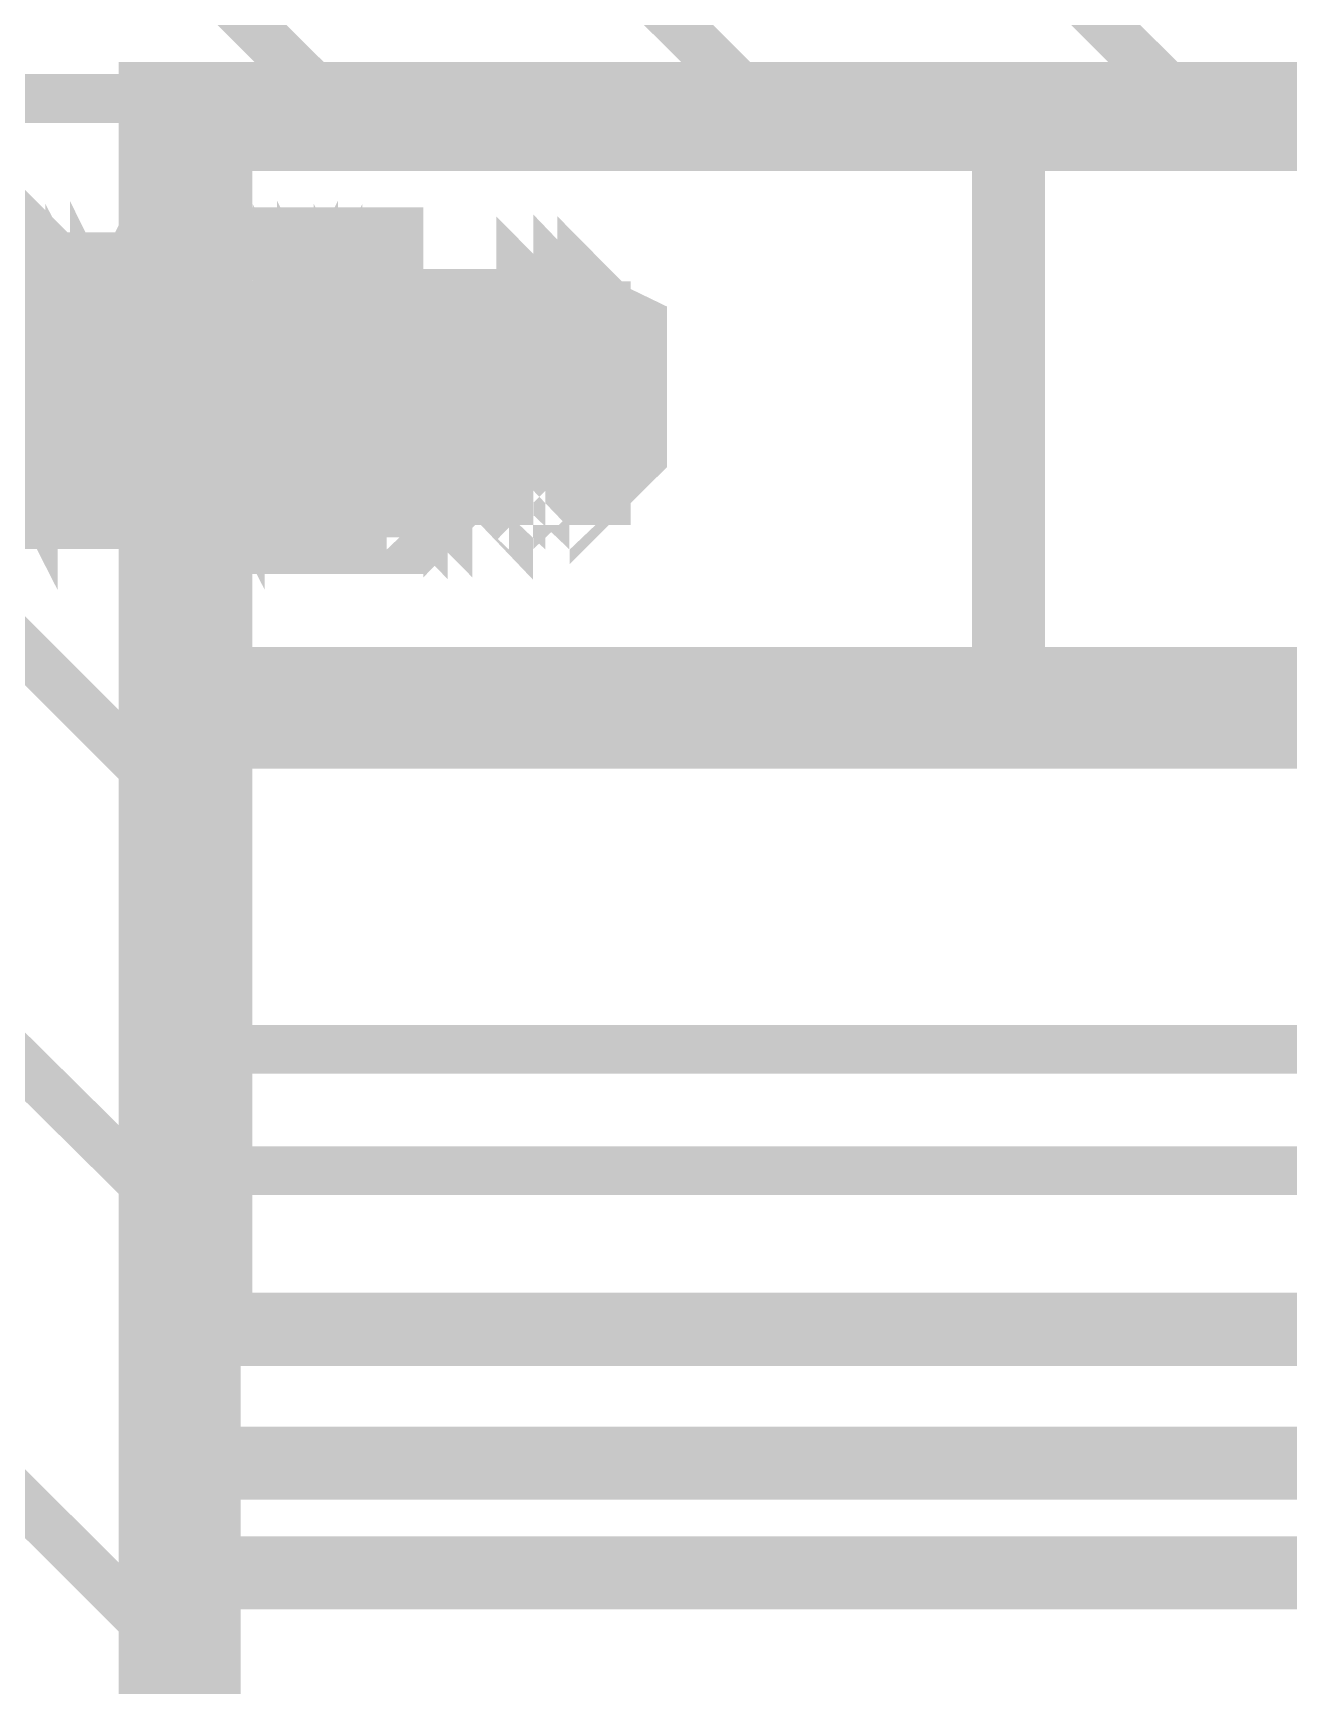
# Model space of a CAD drawing. Extents: x 0.1 to 11.6, y 0.3 to 16.2.
# Drawn here: x 5.2683 to 5.44, y 13.5612 to 13.7872 of the extents above; entities that cross this region are included whole.
import ezdxf

# ---------------------------------------------------------------- set-up
doc = ezdxf.new("R2010")
doc.units = 0
doc.header["$MEASUREMENT"] = 0

msp = doc.modelspace()

# ---------------------------------------------------------------- linework, layer by layer
at = {"color": 254, "const_width": 0.00667}
for points in [[(5.26167, 13.7783), (7.47999, 13.7783), (7.47999, 14.1017), (4.96001, 14.1017), (4.96001, 12.725), (7.47999, 12.725), (7.47999, 13.0483), (5.26167, 13.0483)], [(5.30832, 13.7783), (4.98335, 14.1017)], [(5.36664, 13.7783), (5.04167, 14.1017)], [(5.42503, 13.7783), (5.09999, 14.1017)], [(5.285, 13.7433), (4.96001, 14.0683)], [(5.285, 13.685), (4.96001, 14.01)], [(5.285, 13.6283), (4.96001, 13.95)], [(5.285, 13.5684), (4.96001, 13.8933)], [(7.47999, 13.0483), (5.285, 13.0483), (5.285, 13.7783), (7.47999, 13.7783)]]:
    msp.add_lwpolyline(points, dxfattribs=at)
at = {"color": 0}
for points, const_width in [([(9.14501, 13.7783), (5.29167, 13.7783), (5.285, 13.7783), (5.285, 13.6983), (5.285, 13.13), (5.29167, 13.13), (5.29167, 13.0483), (9.14501, 13.0483)], 0.01), ([(5.29167, 13.7783), (5.29167, 13.6983), (5.285, 13.6983)], 0.01), ([(5.29167, 13.7783), (5.29167, 13.7767), (5.29167, 13.775), (5.29167, 13.7733), (5.29167, 13.77), (5.29497, 13.77)], 0.00667), ([(5.29497, 13.6983), (5.29497, 13.77), (5.29497, 13.7733), (5.29497, 13.775), (5.29335, 13.7767), (5.29167, 13.7783)], 0.00667), ([(5.29497, 13.77), (5.29335, 13.7717), (5.29335, 13.7733), (5.29167, 13.7733), (5.29167, 13.775)], 0.00667), ([(9.14833, 13.7717), (5.51335, 13.7717), (5.50999, 13.7717), (5.29167, 13.7717), (5.29335, 13.7717), (5.29497, 13.77)], 0.00667), ([(5.40001, 13.7717), (5.40001, 13.69)], 0.00667), ([(5.40332, 13.7717), (5.40332, 13.69)], 0.00667), ([(5.26497, 13.7416), (5.26665, 13.7367), (5.26665, 13.7317), (5.26665, 13.7283), (5.26665, 13.725), (5.26665, 13.7283), (5.26833, 13.7317), (5.26833, 13.7367), (5.26833, 13.7416), (5.26833, 13.7467), (5.26833, 13.75), (5.27001, 13.75), (5.27001, 13.7467), (5.27001, 13.7416), (5.27001, 13.7367), (5.27001, 13.7317), (5.27001, 13.7283), (5.27001, 13.725), (5.27165, 13.725), (5.27165, 13.7283), (5.27165, 13.7317), (5.27165, 13.7367), (5.27165, 13.7416), (5.27333, 13.7467), (5.27333, 13.75), (5.27333, 13.7467), (5.27333, 13.7416), (5.27333, 13.7367), (5.27501, 13.7317), (5.27501, 13.7283), (5.27501, 13.725), (5.27501, 13.7283), (5.27501, 13.7317), (5.27669, 13.7367), (5.27669, 13.7416), (5.27669, 13.7467), (5.27669, 13.75), (5.27832, 13.7467), (5.27832, 13.7416), (5.27832, 13.7367), (5.27832, 13.7317), (5.27832, 13.7283), (5.27832, 13.725), (5.28, 13.725), (5.28, 13.7283), (5.28, 13.7317), (5.28, 13.7367), (5.28, 13.7416), (5.28, 13.7467), (5.28168, 13.75), (5.28168, 13.7467), (5.28168, 13.7416), (5.28168, 13.7367), (5.28168, 13.7317), (5.28331, 13.7283), (5.28331, 13.725), (5.28331, 13.7283), (5.28331, 13.7317), (5.285, 13.7367), (5.285, 13.7416), (5.285, 13.7467), (5.285, 13.75), (5.285, 13.7467), (5.28668, 13.7416), (5.28668, 13.7367), (5.28668, 13.7317), (5.28668, 13.7283), (5.28668, 13.725), (5.28836, 13.7283), (5.28836, 13.7317), (5.28836, 13.7367), (5.28836, 13.7416), (5.28836, 13.7467), (5.28836, 13.75), (5.28999, 13.75), (5.28999, 13.7467), (5.28999, 13.7416), (5.28999, 13.7367), (5.28999, 13.7317), (5.28999, 13.7283), (5.29167, 13.725), (5.29167, 13.7283), (5.29167, 13.7317), (5.29167, 13.7367), (5.29335, 13.7416), (5.29335, 13.7467), (5.29335, 13.75), (5.29335, 13.7467), (5.29335, 13.7416), (5.29497, 13.7367), (5.29497, 13.7317), (5.29497, 13.7283), (5.29497, 13.725), (5.29665, 13.7283), (5.29665, 13.7317), (5.29665, 13.7367), (5.29665, 13.7416), (5.29665, 13.7467), (5.29665, 13.75), (5.29833, 13.75), (5.29833, 13.7467), (5.29833, 13.7416), (5.29833, 13.7367), (5.29833, 13.7317), (5.29833, 13.7283), (5.29833, 13.725), (5.30003, 13.725), (5.30003, 13.7283), (5.30003, 13.7317), (5.30003, 13.7367), (5.30003, 13.7416), (5.30165, 13.7467), (5.30165, 13.75), (5.30165, 13.7467), (5.30165, 13.7416), (5.30165, 13.7367), (5.30333, 13.7317), (5.30333, 13.7283), (5.30333, 13.725), (5.30333, 13.7283), (5.30501, 13.7317), (5.30501, 13.7367), (5.30501, 13.7416), (5.30501, 13.7467), (5.30501, 13.75), (5.30664, 13.7467), (5.30664, 13.7416), (5.30664, 13.7367), (5.30664, 13.7317), (5.30664, 13.7283), (5.30664, 13.725), (5.30832, 13.725), (5.30832, 13.7283), (5.30832, 13.7317), (5.30832, 13.7367), (5.30832, 13.7416), (5.30832, 13.7467), (5.31, 13.75), (5.31, 13.7467), (5.31, 13.7416), (5.31, 13.7367), (5.31, 13.7317), (5.31168, 13.7283), (5.31168, 13.725), (5.31168, 13.7283), (5.31168, 13.7317), (5.31332, 13.7367), (5.31332, 13.7416), (5.31332, 13.7467), (5.31332, 13.75), (5.31332, 13.7467), (5.315, 13.7416), (5.315, 13.7367), (5.315, 13.7317), (5.315, 13.7283), (5.315, 13.725), (5.31668, 13.725), (5.31668, 13.7283), (5.31668, 13.7317), (5.31668, 13.7367), (5.31668, 13.7416), (5.31668, 13.7467), (5.31668, 13.75), (5.31836, 13.75)], 0.00667), ([(5.29167, 13.725), (5.29167, 13.7283), (5.29167, 13.7317), (5.29167, 13.7367), (5.28999, 13.7416), (5.28999, 13.7467), (5.28999, 13.75), (5.28999, 13.7467), (5.28999, 13.7416), (5.28836, 13.7367), (5.28836, 13.7333), (5.28836, 13.73), (5.28836, 13.7283), (5.28836, 13.725), (5.28836, 13.7283), (5.28668, 13.7317), (5.28668, 13.7367), (5.28668, 13.7416), (5.28668, 13.7467), (5.28668, 13.75), (5.285, 13.75), (5.285, 13.7467), (5.285, 13.7416), (5.285, 13.7367), (5.285, 13.7333), (5.285, 13.73), (5.285, 13.7283), (5.285, 13.725), (5.28331, 13.725), (5.28331, 13.7283), (5.28331, 13.7317), (5.28331, 13.7367), (5.28331, 13.7416), (5.28168, 13.7467), (5.28168, 13.75), (5.28168, 13.7467), (5.28168, 13.7416), (5.28168, 13.7367), (5.28, 13.7333), (5.28, 13.73), (5.28, 13.7283), (5.28, 13.725), (5.28, 13.7283), (5.27832, 13.7317), (5.27832, 13.7367), (5.27832, 13.7416), (5.27832, 13.7467), (5.27832, 13.75), (5.27669, 13.7467), (5.27669, 13.7416), (5.27669, 13.7367), (5.27669, 13.7333), (5.27669, 13.73), (5.27669, 13.7283), (5.27669, 13.725), (5.27501, 13.725), (5.27501, 13.7283), (5.27501, 13.7317), (5.27501, 13.7367), (5.27501, 13.7416), (5.27501, 13.7467), (5.27333, 13.75), (5.27333, 13.7467), (5.27333, 13.7416), (5.27333, 13.7367), (5.27333, 13.7333), (5.27165, 13.73), (5.27165, 13.7283), (5.27165, 13.725), (5.27165, 13.7283), (5.27165, 13.7317), (5.27001, 13.7367), (5.27001, 13.7416), (5.27001, 13.7467), (5.27001, 13.75), (5.27001, 13.7467), (5.26833, 13.7416), (5.26833, 13.7367), (5.26833, 13.7333), (5.26833, 13.73), (5.26833, 13.7283), (5.26833, 13.725), (5.26665, 13.7283), (5.26665, 13.7317), (5.26665, 13.7367), (5.26665, 13.7416), (5.26665, 13.7467), (5.26665, 13.75), (5.26497, 13.75)], 0.00667), ([(5.29167, 13.7584), (5.29335, 13.7584), (5.31668, 13.7584), (5.31668, 13.7533), (5.31668, 13.7483), (5.31668, 13.745), (5.31668, 13.7433), (5.31668, 13.74), (5.31668, 13.7383), (5.31668, 13.735), (5.31668, 13.7333), (5.31668, 13.73), (5.31668, 13.7283), (5.31668, 13.7267), (5.31836, 13.725), (5.31999, 13.725)], 0.01), ([(5.31668, 13.7584), (5.31668, 13.7567), (5.31668, 13.755), (5.31668, 13.7533), (5.31668, 13.7517), (5.31668, 13.75), (5.31668, 13.7483), (5.31668, 13.7433), (5.31668, 13.7383), (5.31668, 13.7333), (5.31668, 13.7283), (5.31668, 13.7233), (5.31668, 13.7183), (5.29335, 13.7183), (5.29167, 13.7233), (5.29167, 13.7283), (5.29167, 13.7333), (5.29335, 13.7383), (5.31668, 13.7383)], 0.01), ([(5.29335, 13.7584), (5.29167, 13.7533), (5.29167, 13.7483), (5.29167, 13.7433), (5.29335, 13.7383)], 0.01), ([(5.31836, 13.75), (5.31836, 13.7467), (5.31836, 13.7416), (5.31668, 13.7367), (5.31668, 13.7333), (5.31668, 13.73), (5.31668, 13.7283), (5.31668, 13.725), (5.31668, 13.7283), (5.315, 13.7317), (5.315, 13.7367), (5.315, 13.7416), (5.315, 13.7467), (5.315, 13.75), (5.31332, 13.75), (5.31332, 13.7467), (5.31332, 13.7416), (5.31332, 13.7367), (5.31332, 13.7333), (5.31332, 13.73), (5.31332, 13.7283), (5.31332, 13.725), (5.31168, 13.725), (5.31168, 13.7283), (5.31168, 13.7317), (5.31168, 13.7367), (5.31168, 13.7416), (5.31168, 13.7467), (5.31, 13.75), (5.31, 13.7467), (5.31, 13.7416), (5.31, 13.7367), (5.30832, 13.7333), (5.30832, 13.73), (5.30832, 13.7283), (5.30832, 13.725), (5.30832, 13.7283), (5.30832, 13.7317), (5.30664, 13.7367), (5.30664, 13.7416), (5.30664, 13.7467), (5.30664, 13.75), (5.30501, 13.7467), (5.30501, 13.7416), (5.30501, 13.7367), (5.30501, 13.7333), (5.30501, 13.73), (5.30501, 13.7283), (5.30501, 13.725), (5.30333, 13.725), (5.30333, 13.7283), (5.30333, 13.7317), (5.30333, 13.7367), (5.30333, 13.7416), (5.30333, 13.7467), (5.30165, 13.75), (5.30165, 13.7467), (5.30165, 13.7416), (5.30165, 13.7367), (5.30165, 13.7333), (5.30165, 13.73), (5.30003, 13.7283), (5.30003, 13.725), (5.30003, 13.7283), (5.30003, 13.7317), (5.30003, 13.7367), (5.29833, 13.7416), (5.29833, 13.7467), (5.29833, 13.75), (5.29833, 13.7467), (5.29665, 13.7416), (5.29665, 13.7367), (5.29665, 13.7333), (5.29665, 13.73), (5.29665, 13.7283), (5.29665, 13.725), (5.29497, 13.7283), (5.29497, 13.7317), (5.29497, 13.7367), (5.29497, 13.7416), (5.29497, 13.7467), (5.29497, 13.75), (5.29335, 13.75), (5.29335, 13.7467), (5.29335, 13.7416), (5.29335, 13.7367), (5.29335, 13.7333), (5.29335, 13.73), (5.29335, 13.7283), (5.29167, 13.725)], 0.00667), ([(5.31999, 13.75), (5.31999, 13.7483), (5.31836, 13.7483), (5.31668, 13.75), (5.31668, 13.7483), (5.31668, 13.7433), (5.31668, 13.7383), (5.31836, 13.7333), (5.31836, 13.7283), (5.31836, 13.7267), (5.31836, 13.725)], 0.01), ([(5.34, 13.7483), (5.33832, 13.7483), (5.33664, 13.75), (5.33664, 13.7483), (5.33501, 13.7483), (5.33501, 13.75), (5.33333, 13.75), (5.33333, 13.7483), (5.33501, 13.7433), (5.33501, 13.7383), (5.33501, 13.7333), (5.33501, 13.7283), (5.33501, 13.7267), (5.33501, 13.725), (5.33664, 13.725), (5.33664, 13.7267), (5.33664, 13.7283), (5.33832, 13.7267), (5.33832, 13.725)], 0.01), ([(5.34668, 13.7483), (5.345, 13.75), (5.345, 13.7483), (5.34332, 13.7483), (5.34169, 13.75), (5.34, 13.7483), (5.34, 13.745), (5.34, 13.7416), (5.34, 13.7383), (5.34, 13.735), (5.34169, 13.73), (5.34169, 13.7283)], 0.01), ([(5.345, 13.725), (5.34332, 13.7267), (5.34332, 13.7283), (5.34332, 13.7333), (5.34332, 13.7383), (5.34332, 13.7433), (5.34332, 13.7483), (5.34169, 13.75), (5.34169, 13.7483), (5.34169, 13.7433), (5.34169, 13.7383), (5.34332, 13.7333), (5.34332, 13.7283), (5.34332, 13.7267), (5.34332, 13.725)], 0.01), ([(5.285, 13.755), (5.20503, 13.755)], 0.01), ([(5.285, 13.7517), (5.20503, 13.7517)], 0.00667), ([(5.29167, 13.7517), (5.285, 13.7517)], 0.00667), ([(5.32497, 13.75), (5.32497, 13.7483), (5.32335, 13.7483), (5.32167, 13.75), (5.31999, 13.75), (5.32167, 13.75), (5.32167, 13.7483), (5.32167, 13.7433), (5.32167, 13.7383), (5.32167, 13.7333), (5.32335, 13.7283), (5.32335, 13.7267), (5.32335, 13.725), (5.32167, 13.7267), (5.32167, 13.7283), (5.31999, 13.7267), (5.31999, 13.725), (5.31836, 13.7267), (5.31836, 13.7283), (5.31836, 13.7333), (5.31836, 13.7383), (5.31836, 13.7433), (5.31836, 13.7483), (5.31668, 13.75)], 0.01), ([(5.31668, 13.75), (5.31836, 13.75)], 0.01), ([(5.32835, 13.75), (5.32835, 13.7483), (5.32667, 13.7483), (5.32667, 13.75), (5.32497, 13.75), (5.32667, 13.7483), (5.32667, 13.7433), (5.32667, 13.7383), (5.32667, 13.7333), (5.32667, 13.7283), (5.32667, 13.7267), (5.32667, 13.725), (5.32667, 13.7267), (5.32667, 13.7283), (5.32667, 13.7333), (5.32667, 13.7383), (5.32667, 13.7433), (5.32667, 13.7483), (5.32667, 13.75)], 0.01), ([(5.33333, 13.75), (5.33165, 13.7483), (5.33003, 13.7483), (5.33003, 13.75), (5.32835, 13.75), (5.33003, 13.7483), (5.33003, 13.7433), (5.33003, 13.7383), (5.33003, 13.7333), (5.33003, 13.7283), (5.33003, 13.7267), (5.33165, 13.725), (5.33165, 13.7267), (5.33165, 13.7283), (5.33165, 13.7333), (5.33003, 13.7383), (5.33003, 13.7433), (5.33003, 13.7483), (5.33003, 13.75)], 0.01), ([(5.32167, 13.75), (5.32167, 13.7483), (5.32335, 13.7433), (5.32335, 13.7383), (5.32335, 13.7333), (5.32335, 13.7283), (5.32335, 13.7267), (5.32335, 13.725), (5.32497, 13.725), (5.32497, 13.7267), (5.32667, 13.7283), (5.32667, 13.7267), (5.32667, 13.725), (5.32835, 13.7267), (5.32835, 13.7283), (5.33003, 13.7267), (5.33165, 13.725), (5.33333, 13.7267), (5.33333, 13.7283), (5.33501, 13.7267), (5.33501, 13.725)], 0.01), ([(5.33664, 13.725), (5.33664, 13.7267), (5.33664, 13.7283), (5.33501, 13.7333), (5.33501, 13.7383), (5.33501, 13.7433), (5.33501, 13.7483), (5.33501, 13.75)], 0.01), ([(5.33664, 13.75), (5.33832, 13.75)], 0.01), ([(5.34, 13.725), (5.34, 13.7267), (5.33832, 13.7283), (5.33832, 13.7333), (5.33832, 13.7383), (5.33832, 13.7433), (5.33832, 13.7483), (5.33832, 13.75), (5.33664, 13.75), (5.33664, 13.7483), (5.33664, 13.7433), (5.33832, 13.7383), (5.33832, 13.7333), (5.33832, 13.7283), (5.33832, 13.7267), (5.33832, 13.725), (5.34, 13.725), (5.34, 13.7267), (5.34169, 13.7283), (5.34169, 13.7267), (5.34332, 13.725), (5.345, 13.725), (5.345, 13.7267), (5.34668, 13.7283), (5.34668, 13.7267), (5.34999, 13.73), (5.34999, 13.7317), (5.34999, 13.7333), (5.34999, 13.735), (5.34999, 13.7383), (5.34999, 13.7416), (5.34999, 13.7433), (5.34999, 13.745), (5.34999, 13.7467), (5.34668, 13.7483)], 0.01), ([(5.34169, 13.75), (5.34332, 13.75)], 0.01), ([(5.34668, 13.7267), (5.34668, 13.7283), (5.34668, 13.7317), (5.34668, 13.7367), (5.34668, 13.74), (5.34668, 13.745), (5.34668, 13.7483), (5.345, 13.75)], 0.01), ([(5.26665, 13.7467), (5.26665, 13.7483), (5.26497, 13.75)], 0.00667), ([(5.26497, 13.75), (5.26665, 13.75)], 0.00667), ([(5.26833, 13.75), (5.26833, 13.7483), (5.26665, 13.7467)], 0.00667), ([(5.27001, 13.75), (5.26833, 13.75)], 0.00667), ([(5.27165, 13.7467), (5.27001, 13.7483), (5.27001, 13.75)], 0.00667), ([(5.27333, 13.75), (5.27165, 13.7483), (5.27165, 13.7467)], 0.00667), ([(5.27501, 13.7467), (5.27501, 13.7483), (5.27333, 13.75)], 0.00667), ([(5.27333, 13.75), (5.27501, 13.75)], 0.00667), ([(5.27669, 13.75), (5.27669, 13.7483), (5.27501, 13.7467)], 0.00667), ([(5.27832, 13.75), (5.27669, 13.75)], 0.00667), ([(5.28, 13.7467), (5.27832, 13.7483), (5.27832, 13.75)], 0.00667), ([(5.28168, 13.75), (5.28, 13.7483), (5.28, 13.7467)], 0.00667), ([(5.28331, 13.7467), (5.28331, 13.7483), (5.28168, 13.75)], 0.00667), ([(5.28168, 13.75), (5.28331, 13.75)], 0.00667), ([(5.285, 13.75), (5.285, 13.7483), (5.28331, 13.7467)], 0.00667), ([(5.28668, 13.75), (5.285, 13.75)], 0.00667), ([(5.28836, 13.7467), (5.28668, 13.7483), (5.28668, 13.75)], 0.00667), ([(5.28999, 13.75), (5.28836, 13.7483), (5.28836, 13.7467)], 0.00667), ([(5.29167, 13.7467), (5.29167, 13.7483), (5.28999, 13.75)], 0.00667), ([(5.28999, 13.75), (5.29167, 13.75)], 0.00667), ([(5.29335, 13.7267), (5.29335, 13.7283), (5.29335, 13.73), (5.29335, 13.7317), (5.29335, 13.735), (5.29335, 13.7367), (5.29335, 13.74), (5.29335, 13.7416), (5.29335, 13.745), (5.29335, 13.7467), (5.29335, 13.7483), (5.29167, 13.75)], 0.00667), ([(5.29335, 13.75), (5.29167, 13.7483), (5.29167, 13.7467)], 0.00667), ([(5.29335, 13.7483), (5.31668, 13.7483), (5.31836, 13.75)], 0.00667), ([(5.29335, 13.75), (5.29497, 13.75)], 0.00667), ([(5.29665, 13.75), (5.29665, 13.7483), (5.29497, 13.7467)], 0.00667), ([(5.29497, 13.7467), (5.29497, 13.7483), (5.29497, 13.75)], 0.00667), ([(5.29833, 13.75), (5.29665, 13.75)], 0.00667), ([(5.30003, 13.7467), (5.29833, 13.7483), (5.29833, 13.75)], 0.00667), ([(5.30165, 13.75), (5.30003, 13.7483), (5.30003, 13.7467)], 0.00667), ([(5.30333, 13.7467), (5.30333, 13.7483), (5.30165, 13.75)], 0.00667), ([(5.30165, 13.75), (5.30333, 13.75)], 0.00667), ([(5.30501, 13.75), (5.30501, 13.7483), (5.30333, 13.7467)], 0.00667), ([(5.30664, 13.75), (5.30501, 13.75)], 0.00667), ([(5.30832, 13.7467), (5.30664, 13.7483), (5.30664, 13.75)], 0.00667), ([(5.31, 13.75), (5.30832, 13.7483), (5.30832, 13.7467)], 0.00667), ([(5.31168, 13.7467), (5.31168, 13.7483), (5.31, 13.75)], 0.00667), ([(5.31, 13.75), (5.31168, 13.75)], 0.00667), ([(5.31332, 13.75), (5.31332, 13.7483), (5.31168, 13.7467)], 0.00667), ([(5.315, 13.75), (5.31332, 13.75)], 0.00667), ([(5.31668, 13.7467), (5.315, 13.7483), (5.315, 13.75)], 0.00667), ([(5.31836, 13.75), (5.31668, 13.7483), (5.31668, 13.7467)], 0.00667), ([(5.32167, 13.7283), (5.31999, 13.73), (5.31999, 13.735), (5.31999, 13.7383), (5.31999, 13.7416), (5.31999, 13.745), (5.31999, 13.7483), (5.31836, 13.7483)], 0.01), ([(5.31836, 13.75), (5.31999, 13.75)], 0.00667), ([(5.31836, 13.725), (5.31836, 13.7267), (5.31836, 13.73), (5.31836, 13.7317), (5.31836, 13.735), (5.31836, 13.7367), (5.31836, 13.74), (5.31836, 13.7433), (5.31836, 13.745), (5.31836, 13.7467), (5.31836, 13.7483), (5.31836, 13.75)], 0.00667), ([(5.31999, 13.725), (5.31999, 13.7283), (5.31999, 13.7317), (5.31999, 13.7367), (5.32167, 13.7416), (5.32167, 13.7467), (5.32167, 13.75)], 0.00667), ([(5.32335, 13.75), (5.32167, 13.75), (5.32167, 13.7467), (5.32167, 13.7416), (5.32167, 13.7367), (5.32167, 13.7333), (5.32167, 13.73), (5.32167, 13.7283), (5.31999, 13.725)], 0.00667), ([(5.32667, 13.7283), (5.32497, 13.7283), (5.32497, 13.73), (5.32497, 13.735), (5.32497, 13.7383), (5.32497, 13.7416), (5.32497, 13.745), (5.32335, 13.7483)], 0.01), ([(5.32335, 13.725), (5.32497, 13.7283), (5.32497, 13.7317), (5.32497, 13.7367), (5.32497, 13.7416), (5.32497, 13.7467), (5.32497, 13.75)], 0.00667), ([(5.32667, 13.75), (5.32667, 13.7467), (5.32497, 13.7416), (5.32497, 13.7367), (5.32497, 13.7333), (5.32497, 13.73), (5.32497, 13.7283), (5.32497, 13.725)], 0.00667), ([(5.32835, 13.7283), (5.32835, 13.73), (5.32835, 13.735), (5.32835, 13.7383), (5.32835, 13.7416), (5.32667, 13.745), (5.32667, 13.7483)], 0.01), ([(5.32835, 13.725), (5.32835, 13.7283), (5.32835, 13.7317), (5.32835, 13.7367), (5.32835, 13.7416), (5.33003, 13.7467), (5.33003, 13.75)], 0.00667), ([(5.33003, 13.75), (5.33003, 13.7467), (5.33003, 13.7416), (5.33003, 13.7367), (5.33003, 13.7333), (5.33003, 13.73), (5.32835, 13.7283), (5.32835, 13.725)], 0.00667), ([(5.33333, 13.7283), (5.33333, 13.73), (5.33333, 13.735), (5.33333, 13.7383), (5.33165, 13.7416), (5.33165, 13.745), (5.33165, 13.7483)], 0.01), ([(5.33165, 13.725), (5.33165, 13.7283), (5.33333, 13.7317), (5.33333, 13.7367), (5.33333, 13.7416), (5.33333, 13.7467), (5.33333, 13.75)], 0.00667), ([(5.33501, 13.75), (5.33501, 13.7467), (5.33333, 13.7416), (5.33333, 13.7367), (5.33333, 13.7333), (5.33333, 13.73), (5.33333, 13.7283), (5.33333, 13.725)], 0.00667), ([(5.33664, 13.7283), (5.33664, 13.73), (5.33664, 13.735), (5.33664, 13.7383), (5.33664, 13.7416), (5.33664, 13.745), (5.33664, 13.7483)], 0.01), ([(5.33664, 13.725), (5.33664, 13.7283), (5.33664, 13.7317), (5.33664, 13.7367), (5.33664, 13.7416), (5.33664, 13.7467), (5.33832, 13.75)], 0.00667), ([(5.33832, 13.75), (5.33832, 13.7467), (5.33832, 13.7416), (5.33832, 13.7367), (5.33832, 13.7333), (5.33664, 13.73), (5.33664, 13.7283), (5.33664, 13.725)], 0.00667), ([(5.34, 13.725), (5.34, 13.7283), (5.34, 13.7317), (5.34169, 13.7367), (5.34169, 13.7416), (5.34169, 13.7467), (5.34169, 13.75)], 0.00667), ([(5.34332, 13.75), (5.34169, 13.7467), (5.34169, 13.7416), (5.34169, 13.7367), (5.34169, 13.7333), (5.34169, 13.73), (5.34169, 13.7283), (5.34169, 13.725), (5.34, 13.725)], 0.00667), ([(5.34668, 13.7283), (5.345, 13.73), (5.345, 13.735), (5.345, 13.7383), (5.345, 13.7416), (5.345, 13.745), (5.345, 13.7483), (5.34332, 13.7483)], 0.01), ([(5.34668, 13.7483), (5.34831, 13.7483)], 0.01), ([(5.34668, 13.7483), (5.34831, 13.7483)], 0.01), ([(5.34668, 13.7483), (5.34831, 13.7483)], 0.01), ([(5.26665, 13.7467), (5.26665, 13.745), (5.26665, 13.7416), (5.26665, 13.7367), (5.26665, 13.7333), (5.26497, 13.73), (5.26497, 13.7283)], 0.00667), ([(5.27001, 13.7283), (5.26833, 13.7283), (5.26833, 13.73), (5.26833, 13.7333), (5.26833, 13.7367), (5.26833, 13.7416), (5.26833, 13.745), (5.26833, 13.7467), (5.26665, 13.7467)], 0.00667), ([(5.26665, 13.7467), (5.26833, 13.7467)], 0.00667), ([(5.27165, 13.7467), (5.27165, 13.745), (5.27001, 13.7416), (5.27001, 13.7367), (5.27001, 13.7333), (5.27001, 13.73), (5.27001, 13.7283)], 0.00667), ([(5.27333, 13.7283), (5.27333, 13.73), (5.27333, 13.7333), (5.27165, 13.7367), (5.27165, 13.7416), (5.27165, 13.745), (5.27165, 13.7467)], 0.00667), ([(5.27165, 13.7467), (5.27333, 13.7467)], 0.00667), ([(5.27501, 13.7467), (5.27501, 13.745), (5.27501, 13.7416), (5.27501, 13.7367), (5.27501, 13.7333), (5.27333, 13.73), (5.27333, 13.7283)], 0.00667), ([(5.27669, 13.7283), (5.27669, 13.73), (5.27669, 13.7333), (5.27669, 13.7367), (5.27669, 13.7416), (5.27669, 13.745), (5.27501, 13.7467)], 0.00667), ([(5.27501, 13.7467), (5.27669, 13.7467)], 0.00667), ([(5.28, 13.7467), (5.27832, 13.745), (5.27832, 13.7416), (5.27832, 13.7367), (5.27832, 13.7333), (5.27832, 13.73), (5.27832, 13.7283)], 0.00667), ([(5.28168, 13.7283), (5.28168, 13.73), (5.28, 13.7333), (5.28, 13.7367), (5.28, 13.7416), (5.28, 13.745), (5.28, 13.7467)], 0.00667), ([(5.28, 13.7467), (5.28168, 13.7467)], 0.00667), ([(5.28331, 13.7467), (5.28331, 13.745), (5.28331, 13.7416), (5.28331, 13.7367), (5.28168, 13.7333), (5.28168, 13.73), (5.28168, 13.7283)], 0.00667), ([(5.285, 13.7283), (5.285, 13.73), (5.285, 13.7333), (5.285, 13.7367), (5.285, 13.7416), (5.28331, 13.745), (5.28331, 13.7467)], 0.00667), ([(5.28331, 13.7467), (5.285, 13.7467)], 0.00667), ([(5.28668, 13.7467), (5.28668, 13.745), (5.28668, 13.7416), (5.28668, 13.7367), (5.28668, 13.7333), (5.28668, 13.73), (5.28668, 13.7283), (5.285, 13.7283)], 0.00667), ([(5.28999, 13.7283), (5.28836, 13.73), (5.28836, 13.7333), (5.28836, 13.7367), (5.28836, 13.7416), (5.28836, 13.745), (5.28836, 13.7467)], 0.00667), ([(5.28836, 13.7467), (5.28999, 13.7467)], 0.00667), ([(5.29167, 13.7467), (5.29167, 13.745), (5.29167, 13.7416), (5.28999, 13.7367), (5.28999, 13.7333), (5.28999, 13.73), (5.28999, 13.7283)], 0.00667), ([(5.29335, 13.7283), (5.29335, 13.73), (5.29335, 13.7333), (5.29335, 13.7367), (5.29167, 13.7416), (5.29167, 13.745), (5.29167, 13.7467)], 0.00667), ([(5.29167, 13.7467), (5.29335, 13.7467)], 0.00667), ([(5.29497, 13.7467), (5.29497, 13.745), (5.29497, 13.7416), (5.29497, 13.7367), (5.29497, 13.7333), (5.29497, 13.73), (5.29335, 13.7283)], 0.00667), ([(5.29833, 13.7283), (5.29665, 13.73), (5.29665, 13.7333), (5.29665, 13.7367), (5.29665, 13.7416), (5.29665, 13.745), (5.29665, 13.7467), (5.29497, 13.7467)], 0.00667), ([(5.29497, 13.7467), (5.29665, 13.7467)], 0.00667), ([(5.30003, 13.7467), (5.30003, 13.745), (5.29833, 13.7416), (5.29833, 13.7367), (5.29833, 13.7333), (5.29833, 13.73), (5.29833, 13.7283)], 0.00667), ([(5.30165, 13.7283), (5.30165, 13.73), (5.30165, 13.7333), (5.30003, 13.7367), (5.30003, 13.7416), (5.30003, 13.745), (5.30003, 13.7467)], 0.00667), ([(5.30003, 13.7467), (5.30165, 13.7467)], 0.00667), ([(5.30333, 13.7467), (5.30333, 13.745), (5.30333, 13.7416), (5.30333, 13.7367), (5.30333, 13.7333), (5.30165, 13.73), (5.30165, 13.7283)], 0.00667), ([(5.30501, 13.7283), (5.30501, 13.73), (5.30501, 13.7333), (5.30501, 13.7367), (5.30501, 13.7416), (5.30501, 13.745), (5.30333, 13.7467)], 0.00667), ([(5.30333, 13.7467), (5.30501, 13.7467)], 0.00667), ([(5.30832, 13.7467), (5.30664, 13.745), (5.30664, 13.7416), (5.30664, 13.7367), (5.30664, 13.7333), (5.30664, 13.73), (5.30664, 13.7283)], 0.00667), ([(5.31, 13.7283), (5.31, 13.73), (5.31, 13.7333), (5.30832, 13.7367), (5.30832, 13.7416), (5.30832, 13.745), (5.30832, 13.7467)], 0.00667), ([(5.30832, 13.7467), (5.31, 13.7467)], 0.00667), ([(5.31168, 13.7467), (5.31168, 13.745), (5.31168, 13.7416), (5.31168, 13.7367), (5.31, 13.7333), (5.31, 13.73), (5.31, 13.7283)], 0.00667), ([(5.31332, 13.7283), (5.31332, 13.73), (5.31332, 13.7333), (5.31332, 13.7367), (5.31332, 13.7416), (5.31168, 13.745), (5.31168, 13.7467)], 0.00667), ([(5.31168, 13.7467), (5.31332, 13.7467)], 0.00667), ([(5.315, 13.7467), (5.315, 13.745), (5.315, 13.7416), (5.315, 13.7367), (5.315, 13.7333), (5.315, 13.73), (5.315, 13.7283)], 0.00667), ([(5.31668, 13.7483), (5.31668, 13.7467), (5.31668, 13.745), (5.31668, 13.7416), (5.31668, 13.74), (5.31668, 13.7367), (5.31668, 13.735), (5.31668, 13.7317), (5.31668, 13.73), (5.31668, 13.7283), (5.31668, 13.7267), (5.31836, 13.725)], 0.00667), ([(5.31668, 13.7333), (5.31668, 13.7367), (5.31668, 13.7416), (5.31668, 13.745), (5.31668, 13.7467)], 0.00667), ([(5.31668, 13.7467), (5.31836, 13.7467)], 0.00667), ([(5.31999, 13.7467), (5.31999, 13.745), (5.31999, 13.7416), (5.31836, 13.7367), (5.31836, 13.7333), (5.31836, 13.73), (5.31836, 13.7283)], 0.00667), ([(5.31999, 13.7467), (5.32167, 13.7467)], 0.00667), ([(5.31999, 13.7467), (5.32167, 13.7467)], 0.00667), ([(5.32335, 13.7467), (5.32335, 13.745), (5.32335, 13.7416), (5.32335, 13.7367), (5.32335, 13.7333), (5.32335, 13.73), (5.32167, 13.7283)], 0.00667), ([(5.32335, 13.7467), (5.32497, 13.7467)], 0.00667), ([(5.32335, 13.7467), (5.32497, 13.7467)], 0.00667), ([(5.32835, 13.7467), (5.32835, 13.745), (5.32667, 13.7416), (5.32667, 13.7367), (5.32667, 13.7333), (5.32667, 13.73), (5.32667, 13.7283)], 0.00667), ([(5.32835, 13.7467), (5.33003, 13.7467)], 0.00667), ([(5.32835, 13.7467), (5.33003, 13.7467)], 0.00667), ([(5.33165, 13.7467), (5.33165, 13.745), (5.33165, 13.7416), (5.33165, 13.7367), (5.33165, 13.7333), (5.33003, 13.73), (5.33003, 13.7283)], 0.00667), ([(5.33165, 13.7467), (5.33333, 13.7467)], 0.00667), ([(5.33165, 13.7467), (5.33333, 13.7467)], 0.00667), ([(5.33664, 13.7467), (5.33501, 13.745), (5.33501, 13.7416), (5.33501, 13.7367), (5.33501, 13.7333), (5.33501, 13.73), (5.33501, 13.7283)], 0.00667), ([(5.33664, 13.7467), (5.33832, 13.7467)], 0.00667), ([(5.33664, 13.7467), (5.33832, 13.7467)], 0.00667), ([(5.34, 13.7467), (5.34, 13.745), (5.34, 13.7416), (5.34, 13.7367), (5.33832, 13.7333), (5.33832, 13.73), (5.33832, 13.7283)], 0.00667), ([(5.34, 13.7467), (5.34169, 13.7467)], 0.00667), ([(5.34, 13.7467), (5.34169, 13.7467)], 0.00667), ([(5.34332, 13.725), (5.345, 13.725), (5.345, 13.7283), (5.345, 13.7317), (5.345, 13.7367), (5.345, 13.7416), (5.345, 13.7467), (5.345, 13.7483)], 0.00667), ([(5.34332, 13.7467), (5.34332, 13.745), (5.34332, 13.7416), (5.34332, 13.7367), (5.34332, 13.7333), (5.34332, 13.73), (5.34332, 13.7283)], 0.00667), ([(5.345, 13.725), (5.345, 13.7283), (5.345, 13.73), (5.345, 13.7333), (5.34668, 13.7383), (5.34668, 13.7416), (5.34668, 13.745), (5.34668, 13.7467), (5.34831, 13.7483)], 0.00667), ([(5.345, 13.7483), (5.345, 13.7467), (5.345, 13.745), (5.345, 13.7433), (5.345, 13.7416), (5.345, 13.74), (5.345, 13.7367), (5.345, 13.735), (5.345, 13.7333)], 0.00667), ([(5.345, 13.7467), (5.34668, 13.7467)], 0.00667), ([(5.345, 13.7467), (5.34668, 13.7467)], 0.00667), ([(5.34831, 13.7467), (5.34831, 13.7433), (5.34831, 13.74), (5.34831, 13.7367), (5.34831, 13.7333), (5.34831, 13.73), (5.34668, 13.7283), (5.34668, 13.7267)], 0.00667), ([(5.34831, 13.7467), (5.34831, 13.745), (5.34831, 13.7416), (5.34668, 13.7367), (5.34668, 13.7333), (5.34668, 13.73), (5.34668, 13.7283)], 0.00667), ([(5.34831, 13.7467), (5.34999, 13.7467)], 0.00667), ([(5.31668, 13.7283), (5.31836, 13.7283)], 0.01), ([(5.31668, 13.7283), (5.31668, 13.7267), (5.31668, 13.725), (5.31668, 13.7217), (5.31668, 13.72), (5.31668, 13.7183)], 0.01), ([(5.31668, 13.7283), (5.31836, 13.7283)], 0.01), ([(5.26497, 13.7283), (5.26665, 13.7267), (5.26665, 13.725)], 0.00667), ([(5.26833, 13.725), (5.26833, 13.7267), (5.27001, 13.7283)], 0.00667), ([(5.27001, 13.7283), (5.27001, 13.7267)], 0.00667), ([(5.27001, 13.7283), (5.27001, 13.7267), (5.27165, 13.725)], 0.00667), ([(5.27165, 13.725), (5.27333, 13.7267), (5.27333, 13.7283)], 0.00667), ([(5.27333, 13.7283), (5.27333, 13.7267)], 0.00667), ([(5.27333, 13.7283), (5.27333, 13.7267), (5.27501, 13.725)], 0.00667), ([(5.27669, 13.7283), (5.27832, 13.7267), (5.27832, 13.725)], 0.00667), ([(5.27669, 13.725), (5.27669, 13.7267), (5.27832, 13.7283)], 0.00667), ([(5.27832, 13.7283), (5.27832, 13.7267)], 0.00667), ([(5.28, 13.725), (5.28, 13.7267), (5.28168, 13.7283)], 0.00667), ([(5.28168, 13.7283), (5.28168, 13.7267)], 0.00667), ([(5.28168, 13.7283), (5.28168, 13.7267), (5.28331, 13.725)], 0.00667), ([(5.28331, 13.725), (5.285, 13.7267), (5.285, 13.7283)], 0.00667), ([(5.285, 13.7283), (5.28668, 13.7267), (5.28668, 13.725)], 0.00667), ([(5.28836, 13.725), (5.28836, 13.7267), (5.28999, 13.7283)], 0.00667), ([(5.28999, 13.7283), (5.28999, 13.7267)], 0.00667), ([(5.28999, 13.7283), (5.28999, 13.7267), (5.29167, 13.725)], 0.00667), ([(5.29167, 13.725), (5.29335, 13.7267), (5.29335, 13.7283)], 0.00667), ([(5.29335, 13.7267), (5.29167, 13.725)], 0.00667), ([(5.29335, 13.7283), (5.29335, 13.7267)], 0.00667), ([(5.29335, 13.7283), (5.29497, 13.7267), (5.29497, 13.725)], 0.00667), ([(5.31668, 13.7267), (5.29335, 13.7267)], 0.00667), ([(5.29665, 13.725), (5.29665, 13.7267), (5.29833, 13.7283)], 0.00667), ([(5.29833, 13.7283), (5.29833, 13.7267)], 0.00667), ([(5.29833, 13.7283), (5.29833, 13.7267), (5.30003, 13.725)], 0.00667), ([(5.30003, 13.725), (5.30165, 13.7267), (5.30165, 13.7283)], 0.00667), ([(5.30165, 13.7283), (5.30165, 13.7267)], 0.00667), ([(5.30165, 13.7283), (5.30333, 13.7267), (5.30333, 13.725)], 0.00667), ([(5.30501, 13.7283), (5.30664, 13.7267), (5.30664, 13.725)], 0.00667), ([(5.30501, 13.725), (5.30501, 13.7267), (5.30664, 13.7283)], 0.00667), ([(5.30664, 13.7283), (5.30664, 13.7267)], 0.00667), ([(5.30832, 13.725), (5.31, 13.7267), (5.31, 13.7283)], 0.00667), ([(5.31, 13.7283), (5.31, 13.7267)], 0.00667), ([(5.31, 13.7283), (5.31, 13.7267), (5.31168, 13.725)], 0.00667), ([(5.31168, 13.725), (5.31332, 13.7267), (5.31332, 13.7283)], 0.00667), ([(5.31332, 13.7283), (5.31332, 13.7267)], 0.00667), ([(5.31332, 13.7283), (5.315, 13.7267), (5.315, 13.725)], 0.00667), ([(5.31668, 13.725), (5.31668, 13.7267), (5.31836, 13.7267)], 0.00667), ([(5.31836, 13.7283), (5.31836, 13.7267)], 0.00667), ([(5.31836, 13.7267), (5.31836, 13.7283)], 0.00667), ([(5.32167, 13.7283), (5.32167, 13.7267)], 0.00667), ([(5.32167, 13.7267), (5.32167, 13.7283)], 0.00667), ([(5.32335, 13.725), (5.32497, 13.725)], 0.01), ([(5.32667, 13.725), (5.32835, 13.725)], 0.01), ([(5.32667, 13.7283), (5.32667, 13.7267)], 0.00667), ([(5.32667, 13.7267), (5.32667, 13.7283)], 0.00667), ([(5.33165, 13.725), (5.33333, 13.725)], 0.01), ([(5.33003, 13.7283), (5.33003, 13.7267)], 0.00667), ([(5.33003, 13.7267), (5.33003, 13.7283)], 0.00667), ([(5.33501, 13.7283), (5.33501, 13.7267)], 0.00667), ([(5.33501, 13.7267), (5.33501, 13.7283)], 0.00667), ([(5.33832, 13.7283), (5.33832, 13.7267)], 0.00667), ([(5.33832, 13.7267), (5.33832, 13.7283)], 0.00667), ([(5.34169, 13.7283), (5.34169, 13.7267)], 0.00667), ([(5.34169, 13.7267), (5.34169, 13.7283)], 0.00667), ([(5.34668, 13.7283), (5.34668, 13.7267)], 0.00667), ([(5.34668, 13.7267), (5.34668, 13.7283)], 0.00667), ([(5.26665, 13.725), (5.26833, 13.725)], 0.00667), ([(5.27165, 13.725), (5.27333, 13.725)], 0.00667), ([(5.27501, 13.725), (5.27669, 13.725)], 0.00667), ([(5.27832, 13.725), (5.28, 13.725)], 0.00667), ([(5.28331, 13.725), (5.285, 13.725)], 0.00667), ([(5.28668, 13.725), (5.28836, 13.725)], 0.00667), ([(5.29167, 13.725), (5.29335, 13.725)], 0.00667), ([(5.29497, 13.725), (5.29665, 13.725)], 0.00667), ([(5.30003, 13.725), (5.30165, 13.725)], 0.00667), ([(5.30333, 13.725), (5.30501, 13.725)], 0.00667), ([(5.30832, 13.725), (5.31, 13.725)], 0.00667), ([(5.31168, 13.725), (5.31332, 13.725)], 0.00667), ([(5.315, 13.725), (5.31668, 13.725)], 0.00667), ([(5.31836, 13.725), (5.31999, 13.725)], 0.00667), ([(5.20503, 13.7217), (5.285, 13.7217)], 0.01), ([(5.20503, 13.7233), (5.285, 13.7233)], 0.00667), ([(5.285, 13.7233), (5.29167, 13.7233)], 0.00667), ([(5.29335, 13.7183), (5.29167, 13.7183)], 0.01), ([(5.29167, 13.6983), (9.14501, 13.6983)], 0.01), ([(5.29167, 13.13), (5.29167, 13.6983)], 0.01), ([(5.29497, 13.6983), (5.29335, 13.6967), (5.29167, 13.6967), (5.29167, 13.695), (5.29167, 13.6917), (5.29167, 13.69), (5.29167, 13.6883), (5.29497, 13.6883)], 0.00667), ([(5.29497, 13.6983), (5.29497, 13.695), (5.29497, 13.6934), (5.29335, 13.6917), (5.29167, 13.69)], 0.00667), ([(5.29167, 13.6967), (5.29167, 13.6983)], 0.00667), ([(5.29167, 13.6983), (5.29497, 13.6983)], 0.00667), ([(5.29167, 13.6934), (5.29167, 13.695), (5.29335, 13.695), (5.29335, 13.6967), (5.29497, 13.6983)], 0.00667), ([(5.29497, 13.6883), (5.29497, 13.6917), (5.29497, 13.695), (5.29335, 13.6967), (5.29167, 13.6967)], 0.00667), ([(5.29167, 13.6934), (5.49164, 13.6934), (5.49333, 13.6934), (5.49501, 13.6934), (5.49669, 13.6934)], 0.00667), ([(5.29497, 13.69), (5.29335, 13.69), (5.29335, 13.6917), (5.29167, 13.6917), (5.29167, 13.6934)], 0.00667), ([(5.40001, 13.6934), (5.40001, 13.69)], 0.00667), ([(5.29497, 13.6883), (5.29497, 13.69), (5.29335, 13.69), (5.29167, 13.69), (6.04665, 13.69)], 0.00667), ([(5.29167, 13.69), (5.29335, 13.69)], 0.00667), ([(5.29497, 13.61), (5.29497, 13.6883)], 0.00667), ([(5.39501, 13.6483), (5.38336, 13.6483), (5.37169, 13.6483), (5.36003, 13.6483), (5.34999, 13.6483), (5.33832, 13.6483), (5.32835, 13.6483), (5.31836, 13.6483), (5.31, 13.6483), (5.30003, 13.6483), (5.29167, 13.6483)], 0.00667), ([(6.50836, 13.6483), (5.39501, 13.6483)], 0.00667), ([(6.50836, 13.6483), (6.50836, 13.6317), (5.39501, 13.6317)], 0.00667), ([(5.39501, 13.6317), (5.38336, 13.6317), (5.37169, 13.6317), (5.36003, 13.6317), (5.34999, 13.6317), (5.33832, 13.6317), (5.32835, 13.6317), (5.31836, 13.6317), (5.31, 13.6317), (5.30003, 13.6317), (5.29167, 13.6317)], 0.00667), ([(5.29167, 13.61), (9.14501, 13.61)], 0.01), ([(6.04665, 13.5917), (5.39501, 13.5917), (5.38336, 13.5917), (5.37001, 13.5917), (5.35835, 13.5917), (5.34831, 13.5917), (5.33664, 13.5917), (5.32667, 13.5917), (5.31668, 13.5917), (5.30832, 13.5917), (5.30003, 13.5917), (5.29167, 13.5917)], 0.01), ([(6.04665, 13.5767), (5.39501, 13.5767), (5.38336, 13.5767), (5.37001, 13.5767), (5.35835, 13.5767), (5.34831, 13.5767), (5.33664, 13.5767), (5.32667, 13.5767), (5.31668, 13.5767), (5.30832, 13.5767), (5.30003, 13.5767), (5.29167, 13.5767)], 0.01)]:
    msp.add_lwpolyline(points, dxfattribs=dict(at, const_width=const_width))

doc.saveas('drawing.dxf')
